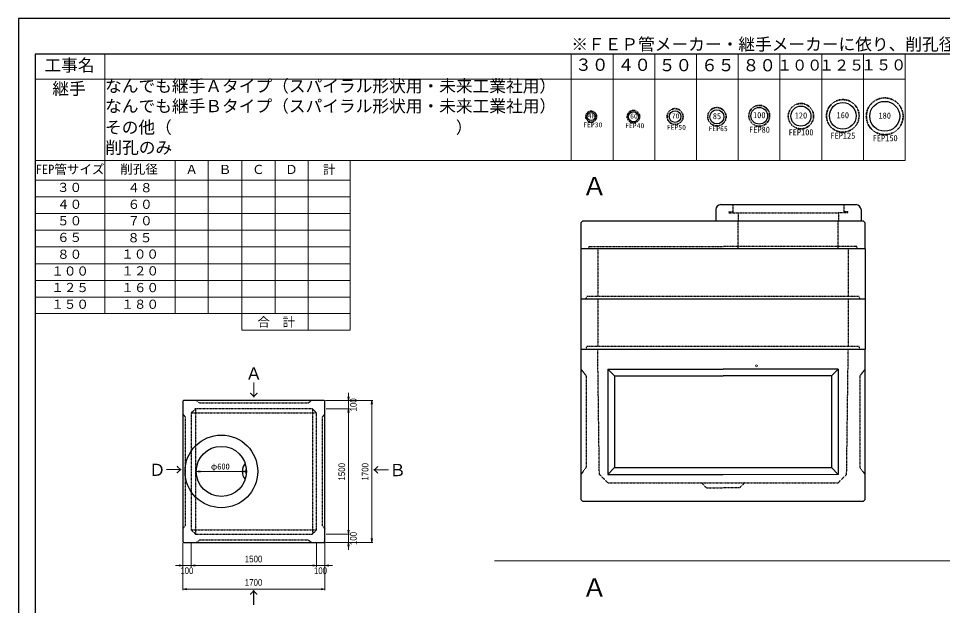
# Model space of a CAD drawing. Units: millimetres, scale not verified. Extents: x -420 to 421, y -297 to 297.
# Drawn here: x -420 to 133, y -55 to 297 of the extents above; entities that cross this region are included whole.
import ezdxf
from ezdxf.enums import TextEntityAlignment as Align

# ---------------------------------------------------------------- set-up
doc = ezdxf.new("R2010")
doc.units = ezdxf.units.MM
doc.linetypes.add('USER1', pattern=[12.95, 6.35, -3.175, 0.25, -3.175])
doc.linetypes.add('USER2', pattern=[4.7625, 3.175, -1.5875])
doc.layers.add('0-0', color=7, linetype='Continuous')
for name, color, linetype, lineweight in [('0-1_0', 9, 'Continuous', 25), ('0-2_dims', 7, 'Continuous', 18), ('0-3_pen1実線', 4, 'Continuous', 13), ('0-4_pen3実線', 7, 'Continuous', 25), ('0-5_pen4実線', 7, 'Continuous', 25), ('0-6_pen2破線', 3, 'USER2', 25), ('0-7_鉄筋', 1, 'Continuous', 25)]:
    doc.layers.add(name, color=color, linetype=linetype, lineweight=lineweight)
doc.styles.add('ＭＳ ゴシック', font='')
doc.styles.add('ＭＳ Ｐゴシック', font='')
doc.styles.get('ＭＳ ゴシック').set_extended_font_data('MS Gothic')
doc.styles.get('ＭＳ Ｐゴシック').set_extended_font_data('MS PGothic')

# ---------------------------------------------------------------- blocks, each defined once
blk = doc.blocks.new('部分図 1')
at = {"layer": '0-1_0'}
blk.add_lwpolyline([(0, 0), (16824, 0), (16824, 11878), (0, 11878)], close=True, dxfattribs=at)
at = {"layer": '0-2_dims'}
for p, q in [((1035, 8343.9), (1035, 11449.7)), ((6615.84, 10178), (6615.84, 11453)), ((7117.84, 10178), (7117.84, 11453)), ((7616.84, 10178), (7616.84, 11453)), ((8116.84, 10178), (8116.84, 11453)), ((8616.84, 10178), (8616.84, 11453)), ((9115.84, 10178), (9115.84, 11453)), ((9616.84, 10178), (9616.84, 11453)), ((10117.84, 10178), (10117.84, 11453)), ((10614.84, 10178), (10614.84, 11453)), ((200, 11152), (10614.84, 11152)), ((200, 10178), (10614.84, 10178)), ((1876.07, 8343.9), (1876.07, 10178)), ((2272.07, 8343.9), (2272.07, 10178)), ((2673.07, 8144), (2673.07, 10178)), ((3071.07, 8343.9), (3071.07, 10178)), ((3469.07, 8144), (3469.07, 10178)), ((200, 9940.1), (3972, 9940.1)), ((200, 9741.1), (3972, 9741.1)), ((200, 9542.3), (3972, 9542.3)), ((200, 9341.5), (3972, 9341.5)), ((200, 9142.5), (3972, 9142.5)), ((200, 8941.5), (3972, 8941.5)), ((200, 8741.5), (3972, 8741.5)), ((200, 8541.7), (3972, 8541.7)), ((3972, 8364.3), (3972, 8144)), ((2673.07, 8144), (3972, 8144)), ((2128.71, 6454), (2728.71, 6454)), ((16434, 5383), (5700, 5383))]:
    blk.add_line(p, q, dxfattribs=at)
at = {"layer": '0-2_dims', "lineweight": 13}
for p, q in [((3673.71, 7304), (3964.41, 7304)), ((3673.71, 7304), (4243.71, 7304)), ((3949.41, 7304), (3949.41, 7394)), ((3949.41, 7204), (3949.41, 7304)), ((4228.71, 5604), (4228.71, 7304)), ((3683.71, 7204), (3964.41, 7204)), ((3683.71, 7204), (3964.41, 7204)), ((3949.41, 7204), (3949.41, 7114)), ((3949.41, 7204), (3949.41, 5704)), ((3949.41, 5704), (3949.41, 5794)), ((3683.71, 5704), (3964.41, 5704)), ((3683.71, 5704), (3964.41, 5704)), ((3949.41, 5704), (3949.41, 5604)), ((1968.71, 5599), (1968.71, 5311)), ((1968.71, 5599), (1968.71, 5030)), ((2068.71, 5589), (2068.71, 5311)), ((2068.71, 5589), (2068.71, 5311)), ((3568.71, 5589), (3568.71, 5311)), ((3568.71, 5589), (3568.71, 5311)), ((3668.71, 5599), (3668.71, 5311)), ((3668.71, 5599), (3668.71, 5030)), ((3673.71, 5604), (4243.71, 5604)), ((3673.71, 5604), (3964.41, 5604)), ((3949.41, 5604), (3949.41, 5514)), ((1968.71, 5326), (1878.71, 5326)), ((2068.71, 5326), (1968.71, 5326)), ((2068.71, 5326), (2158.71, 5326)), ((2068.71, 5326), (3568.71, 5326)), ((3568.71, 5326), (3478.71, 5326)), ((3568.71, 5326), (3668.71, 5326)), ((3668.71, 5326), (3758.71, 5326)), ((1968.71, 5045), (3668.71, 5045))]:
    blk.add_line(p, q, dxfattribs=at)
at = {"layer": '0-2_dims'}
blk.add_lwpolyline([(200, 8343.9), (3972, 8343.9), (3972, 10178), (200, 10178)], close=True, dxfattribs=at)
at = {"layer": '0-2_dims', "lineweight": 13}
for points in [[(3941.91, 7349), (3949.41, 7304), (3956.91, 7349)], [(4236.21, 7259), (4228.71, 7304), (4221.21, 7259)], [(3956.91, 7159), (3949.41, 7204), (3941.91, 7159)], [(3956.91, 7159), (3949.41, 7204), (3941.91, 7159)], [(3941.91, 5749), (3949.41, 5704), (3956.91, 5749)], [(3941.91, 5749), (3949.41, 5704), (3956.91, 5749)], [(4221.21, 5649), (4228.71, 5604), (4236.21, 5649)], [(3956.91, 5559), (3949.41, 5604), (3941.91, 5559)], [(1923.71, 5318.5), (1968.71, 5326), (1923.71, 5333.5)], [(2113.71, 5333.5), (2068.71, 5326), (2113.71, 5318.5)], [(2113.71, 5333.5), (2068.71, 5326), (2113.71, 5318.5)], [(3523.71, 5318.5), (3568.71, 5326), (3523.71, 5333.5)], [(3523.71, 5318.5), (3568.71, 5326), (3523.71, 5333.5)], [(3713.71, 5333.5), (3668.71, 5326), (3713.71, 5318.5)], [(2013.71, 5052.5), (1968.71, 5045), (2013.71, 5037.5)], [(3623.71, 5037.5), (3668.71, 5045), (3623.71, 5052.5)]]:
    blk.add_lwpolyline(points, dxfattribs=at)
at = {"layer": '0-2_dims'}
for points in [[(2173.71, 6461.5), (2128.71, 6454), (2173.71, 6446.5)], [(2683.71, 6446.5), (2728.71, 6454), (2683.71, 6461.5)]]:
    blk.add_lwpolyline(points, dxfattribs=at)
at = {"layer": '0-2_dims', "color": 2}
blk.add_circle((8834, 7718.4), 11, dxfattribs=at)
at = {"layer": '0-3_pen1実線'}
blk.add_line((9816.4, 9542.98), (9822.36, 9548.93), dxfattribs=at)
at = {"layer": '0-4_pen3実線'}
for p, q in [((8406.4, 9648.93), (10026.4, 9648.93)), ((8346.4, 9588.93), (8346.4, 9448.93)), ((10086.4, 9588.93), (10086.4, 9448.93)), ((6754, 9449), (6734, 9429)), ((6734, 9429), (6734, 9119)), ((10114, 9449), (6754, 9449)), ((10114, 9449), (10134, 9429)), ((10134, 9119), (10134, 9429)), ((10134, 9119), (6734, 9119)), ((10134, 9119), (10134, 8519)), ((10134, 8519), (10134, 7919)), ((6734, 7919), (6734, 6119)), ((10134, 6119), (10134, 7919)), ((7054, 7679), (8434, 7679)), ((7054, 7679), (7054, 6419)), ((7134, 7599), (7054, 7679)), ((9814, 7679), (8434, 7679)), ((9734, 7599), (9814, 7679)), ((9814, 7679), (9814, 6419)), ((7134, 7599), (7134, 6499)), ((7134, 7599), (8434, 7599)), ((9734, 7599), (8434, 7599)), ((9734, 7599), (9734, 6499)), ((1978.71, 7304), (1968.71, 7294)), ((1968.71, 7294), (1968.71, 5614)), ((3668.71, 5614), (3668.71, 7294)), ((7134, 6499), (7054, 6419)), ((7054, 6419), (8434, 6419)), ((7134, 6499), (8434, 6499)), ((8434, 6499), (9734, 6499)), ((8434, 6419), (9812.68, 6420.32)), ((9734, 6499), (9814, 6419)), ((6734, 6119), (6754, 6099)), ((6754, 6099), (10114, 6099)), ((10134, 6119), (10114, 6099)), ((1968.71, 5614), (1978.71, 5604)), ((1978.71, 5604), (3658.71, 5604)), ((3658.71, 5604), (3668.71, 5614))]:
    blk.add_line(p, q, dxfattribs=at)
for points in [[(6734, 9119), (6734, 8519), (10134, 8519)], [(6734, 8519), (6734, 7919), (10134, 7919)], [(3668.71, 7294), (3658.71, 7304), (1978.71, 7304)]]:
    blk.add_lwpolyline(points, dxfattribs=at)
for radius in [435, 300]:
    blk.add_circle((2428.71, 6454), radius, dxfattribs=at)
for centre, radius, start, end in [((8406.4, 9588.93), 60, 90, 180), ((10026.4, 9588.93), 60, 0, 90), ((2818.71, 6454), 140, 138.43198, 221.56802), ((2818.71, 6454), 100, 157.57189, 202.42811)]:
    blk.add_arc(centre, radius, start, end, dxfattribs=at)
at = {"layer": '0-5_pen4実線'}
blk.add_lwpolyline([(200, 200), (16610, 200), (16610, 11452), (200, 11452)], close=True, dxfattribs=at)
at = {"layer": '0-6_pen2破線'}
for p, q in [((8552.4, 9648.93), (8552.4, 9548.93)), ((9880.4, 9648.93), (9880.4, 9560.93)), ((8504.4, 9560.93), (8504.4, 9548.93)), ((8504.4, 9560.93), (8552.4, 9560.93)), ((8504.4, 9548.93), (9816.4, 9548.93)), ((8616.4, 9548.93), (8616.4, 9448.93)), ((9928.4, 9548.93), (9816.4, 9548.93)), ((9816.4, 9548.93), (9816.4, 9448.93)), ((9928.4, 9560.93), (9880.4, 9560.93)), ((9928.4, 9560.93), (9928.4, 9548.93)), ((8616, 9119), (8616, 9449)), ((9814, 9119), (9814, 9449)), ((6824, 9119), (6834, 9149)), ((6834, 9149), (8434, 9149)), ((6934, 9119), (6934, 8549)), ((9934, 9119), (9934, 8549)), ((6794, 8519), (6804, 8549)), ((8434, 8549), (6804, 8549)), ((6934, 8519), (6934, 7949)), ((10064, 8549), (8434, 8549)), ((9934, 8519), (9934, 7949)), ((10074, 8519), (10064, 8549)), ((6794, 7919), (6804, 7949)), ((8434, 7949), (6804, 7949)), ((6954, 6419), (6934, 7919)), ((10064, 7949), (8434, 7949)), ((9914, 6419), (9933.61, 7919)), ((10074, 7919), (10064, 7949)), ((6734, 7679), (6794, 7599)), ((10134, 7679), (10074, 7599)), ((6794, 7599), (6794, 6499)), ((10074, 7599), (10074, 6499)), ((2168.71, 7274), (2128.71, 7304)), ((3468.71, 7274), (3508.71, 7304)), ((2118.71, 7204), (2118.71, 5704)), ((2168.71, 7274), (3468.71, 7274)), ((3518.71, 7204), (3518.71, 5704)), ((2068.71, 7154), (3568.71, 7154)), ((3638.71, 7104), (3668.71, 7144)), ((3638.71, 5804), (3638.71, 7104)), ((6794, 6499), (6734, 6419)), ((7054, 6319), (6954, 6419)), ((9814, 6319), (9914, 6419)), ((10074, 6499), (10134, 6419)), ((7054, 6319), (8434, 6319)), ((8174, 6319), (8234, 6259)), ((8434, 6319), (9814, 6319)), ((8694, 6319), (8634, 6259)), ((8234, 6259), (8434, 6259)), ((8634, 6259), (8434, 6259)), ((1998.71, 5804), (1968.71, 5764)), ((2068.71, 5754), (3568.71, 5754)), ((3638.71, 5804), (3668.71, 5764)), ((2168.71, 5634), (2128.71, 5604))]:
    blk.add_line(p, q, dxfattribs=at)
for points in [[(10044, 9119), (10034, 9149), (8434, 9149)], [(1998.71, 5804), (1998.71, 7104), (1968.71, 7144)], [(2168.71, 5634), (3468.71, 5634), (3508.71, 5604)]]:
    blk.add_lwpolyline(points, dxfattribs=at)
blk.add_lwpolyline([(2118.71, 5704), (3518.71, 5704), (3568.71, 5754), (3568.71, 7154), (3518.71, 7204), (2118.71, 7204), (2068.71, 7154), (2068.71, 5754)], close=True, dxfattribs=at)
at = {"layer": '0-7_鉄筋', "linetype": 'USER1', "lineweight": 35}
for centre, radius in [((9366.94, 10708.4), 151.71), ((9867.94, 10711.4), 195), ((10369.94, 10706.4), 220.1), ((6855.94, 10702.5), 65), ((7361.94, 10702.4), 75), ((7860.94, 10703.5), 95), ((8360.74, 10701.4), 110), ((8867.94, 10712.5), 125)]:
    blk.add_circle(centre, radius, dxfattribs=at)
at = {"layer": '0-7_鉄筋'}
for centre, radius in [((9867.94, 10711.5), 160), ((10369.94, 10706.5), 179.11), ((6855.94, 10702.5), 48), ((7361.94, 10701.5), 60), ((7860.94, 10703.5), 70), ((8360.94, 10700.5), 85), ((8867.94, 10712.5), 100), ((9366.94, 10708.5), 120)]:
    blk.add_circle(centre, radius, dxfattribs=at)
at = {"layer": '0-2_dims', "style": 'ＭＳ ゴシック'}
for s, height, p in [('※ＦＥＰ管メーカー・継手メーカーに依り、削孔径は異なります。', 146.6, (6617.66, 11451.93)), ('工事名', 146.6, (311, 11200.7)), ('３０', 146.6, (6663.84, 11207)), ('４０', 146.6, (7171.84, 11206)), ('５０', 146.6, (7664.84, 11202)), ('６５', 146.6, (8171.84, 11202)), ('８０', 146.6, (8668.84, 11201)), ('１００', 132, (9081.84, 11214)), ('１２５', 132, (9583.84, 11214)), ('１５０', 132, (10086.84, 11217)), ('継手', 146.6, (405, 10920.7)), ('なんでも継手Ａタイプ（スパイラル形状用・未来工業社用）\u3000\u3000', 146.6, (1037, 10951.7)), ('なんでも継手Ｂタイプ（スパイラル形状用・未来工業社用）\u3000\u3000', 146.6, (1037, 10711.7)), ('その他（\u3000\u3000\u3000\u3000\u3000\u3000\u3000\u3000\u3000\u3000\u3000\u3000\u3000\u3000\u3000\u3000\u3000）', 146.6, (1036, 10456.7)), ('削孔のみ', 146.6, (1040, 10214.7)), ('FEP管サイズ', 110, (205.07, 9984)), ('削孔径', 110, (1218.07, 9986)), ('Ａ', 110, (1998.07, 9982)), ('Ｂ', 110, (2398.07, 9982)), ('Ｃ', 110, (2796.07, 9982)), ('Ｄ', 110, (3193.07, 9982)), ('計', 110, (3644.07, 9982)), ('Ａ', 219.9, (6746.01, 9694.8)), ('３０', 110, (461.07, 9767)), ('４８', 110, (1305.07, 9764)), ('４０', 110, (461.97, 9565)), ('６０', 110, (1305.97, 9565)), ('５０', 110, (461.97, 9367.6)), ('７０', 110, (1305.97, 9367.6)), ('６５', 110, (461.97, 9168.3)), ('８５', 110, (1302.97, 9164.6)), ('８０', 110, (462.07, 8966.6)), ('１００', 110, (1231.07, 8968.4)), ('１００', 110, (392.97, 8765.6)), ('１２０', 110, (1231.97, 8767.6)), ('１２５', 110, (392.97, 8568.2)), ('１６０', 110, (1231.97, 8567.7)), ('１５０', 110, (392.97, 8368.2)), ('１８０', 110, (1231.97, 8368.2)), ('合\u3000計', 110, (2860.07, 8155)), ('Ａ', 146.6, (2717.71, 7509)), ('↓', 146.6, (2717.71, 7309)), ('Ｄ→', 146.6, (1561.71, 6356)), ('φ600', 73.31, (2303.71, 6454.5)), ('←Ｂ', 146.6, (4238.71, 6353)), ('Ａ', 219.9, (6746.01, 4887.8)), ('↑', 146.6, (2715.71, 4826))]:
    blk.add_text(s, height=height, dxfattribs=at).set_placement(p, align=Align.BOTTOM_LEFT)
at = {"layer": '0-2_dims', "style": 'ＭＳ Ｐゴシック', "width": 0.9}
for s, p in [('100', (4073.5, 7172.18)), ('1500', (3934.41, 6344.91)), ('1700', (4213.71, 6344.91)), ('100', (4073.5, 5572.18))]:
    blk.add_text(s, height=79.98, rotation=90, dxfattribs=at).set_placement(p, align=Align.BOTTOM_LEFT)
for s, p in [('1500', (2709.62, 5341)), ('100', (1936.89, 5201.91)), ('100', (3536.89, 5201.91)), ('1700', (2709.62, 5060))]:
    blk.add_text(s, height=79.98, dxfattribs=at).set_placement(p, align=Align.BOTTOM_LEFT)
at = {"layer": '0-7_鉄筋', "color": 7, "style": 'ＭＳ ゴシック'}
for s, height, p in [('48', 58.65, (6815.74, 10663.4)), ('60', 58.65, (7321.74, 10662.4)), ('70', 58.65, (7820.74, 10664.4)), ('85', 73.31, (8311.74, 10650.2)), ('100', 73.31, (8793.24, 10662.4)), ('120', 73.31, (9292.24, 10658.4)), ('160', 73.31, (9793.24, 10661.4)), ('180', 73.31, (10295.24, 10656.4)), ('FEP30', 58.65, (6760.94, 10557.5)), ('FEP40', 58.65, (7262.74, 10547.3)), ('FEP50', 58.65, (7761.14, 10527.1)), ('FEP65', 58.65, (8261.34, 10511.4)), ('FEP80', 73.31, (8746.34, 10487.3)), ('FEP100', 73.31, (9218.74, 10456.6)), ('FEP125', 73.31, (9719.74, 10417)), ('FEP150', 73.31, (10225.74, 10386.6))]:
    blk.add_text(s, height=height, dxfattribs=at).set_placement(p, align=Align.BOTTOM_LEFT)

msp = doc.modelspace()

# ---------------------------------------------------------------- block references
at = {"layer": '0-0', "xscale": 0.05, "yscale": 0.05}
msp.add_blockref('部分図 1', (-420.5, -297), dxfattribs=at)

doc.saveas('drawing.dxf')
